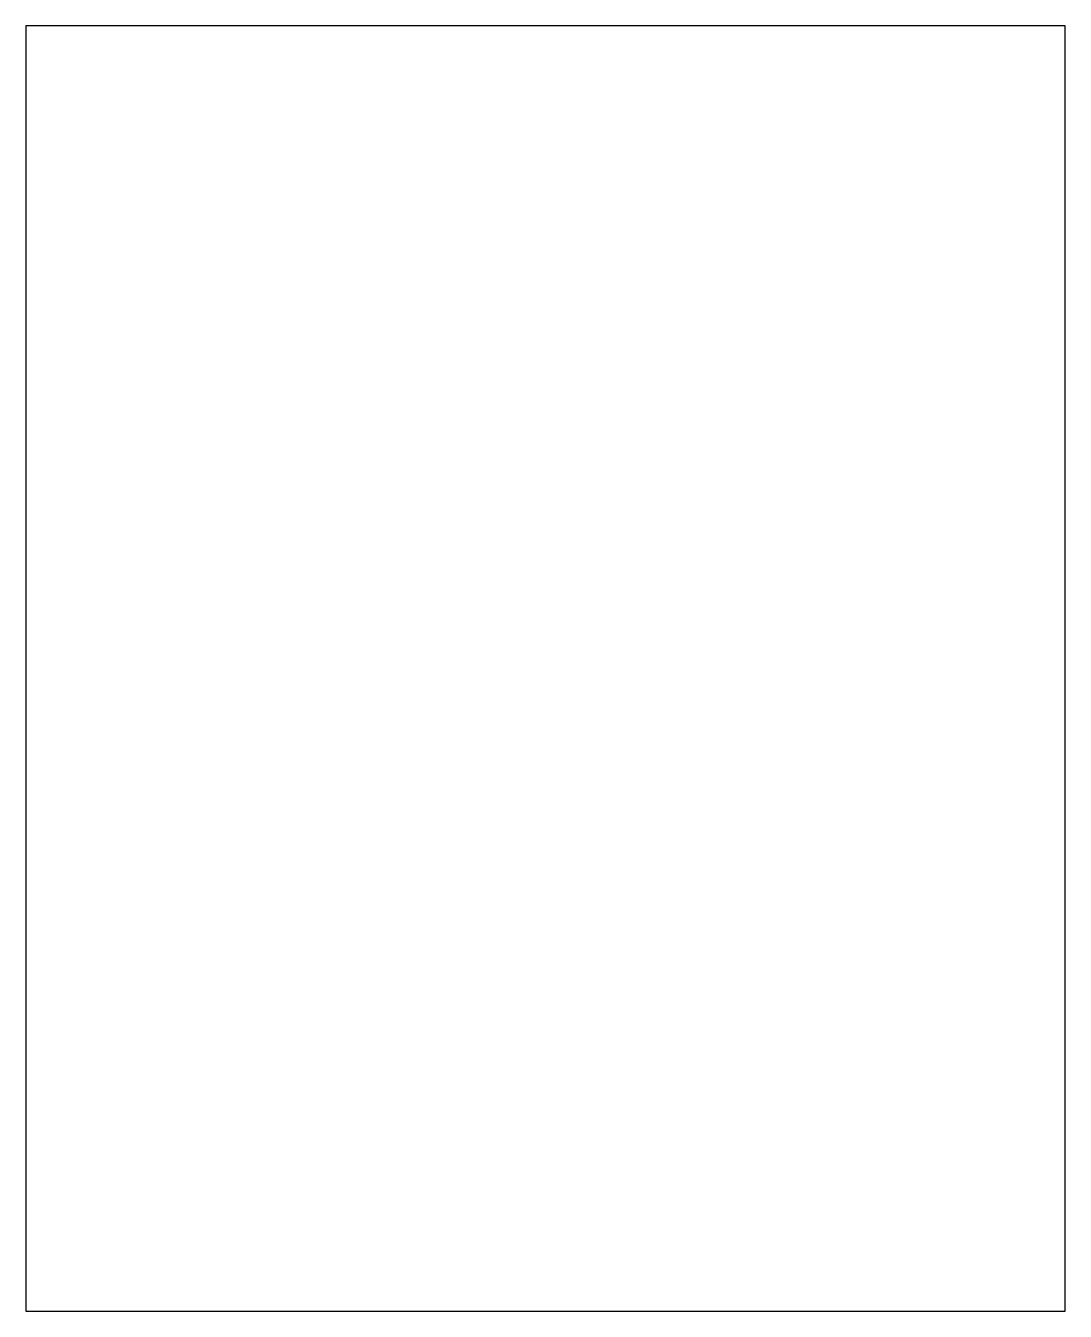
# Model space of a CAD drawing. Header units: inches. Extents: x -19 to 0, y -23.5 to 0.
import ezdxf

# ---------------------------------------------------------------- set-up
doc = ezdxf.new("R2010")
doc.units = ezdxf.units.IN
doc.layers.get('0').update_dxf_attribs({"linetype": 'CONTINUOUS'})

msp = doc.modelspace()

# ---------------------------------------------------------------- linework, layer by layer
msp.add_lwpolyline([(0, -23.5), (0, 0), (-19, 0), (-19, -23.5)], close=True)

doc.saveas('drawing.dxf')
